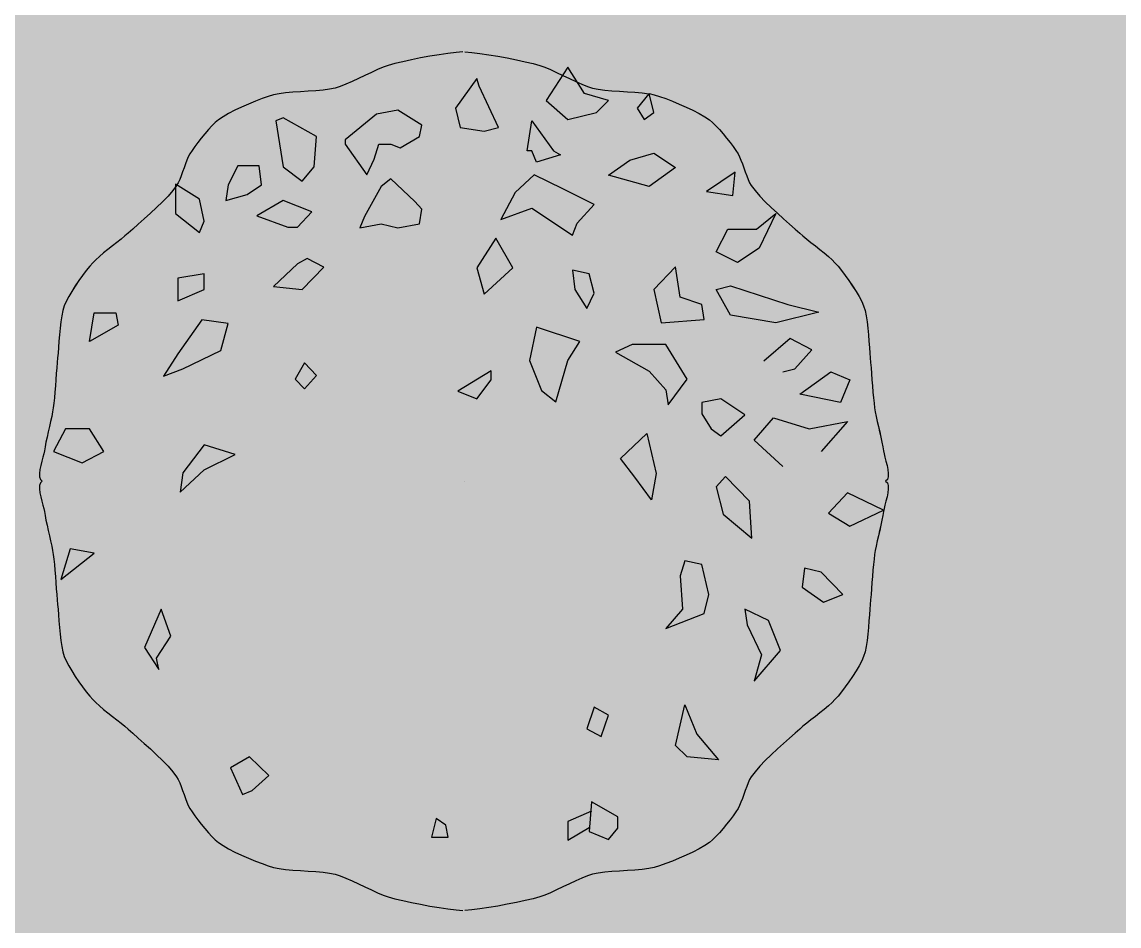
# Model space of a CAD drawing. Header units: metres. Extents: x 394605 to 1395358, y 4171135 to 6406139.
# Drawn here: x 1394273.179 to 1394275.759, y 4172494.191 to 4172496.318 of the extents above; entities that cross this region are included whole.
import ezdxf

# ---------------------------------------------------------------- set-up
doc = ezdxf.new("R2010")
doc.units = ezdxf.units.M
doc.header["$LTSCALE"] = 2
for name, color, linetype in [('Arbres_à_enjeux', 6, 'Continuous'), ('C-Veg', 72, 'Continuous'), ('T-VEGETATION', 108, 'Continuous')]:
    doc.layers.add(name, color=color, linetype=linetype)
doc.layers.add('C-Lot', color=7, linetype='Continuous', true_color=0xeaddbe, transparency=0.5)

# ---------------------------------------------------------------- blocks, each defined once
blk = doc.blocks.new('v025')
blk.add_line((0, 0), (0, 0))
at = {"color": 0, "linetype": 'Continuous'}
blk.add_line((0.6658, -0.3377), (0.6996, -0.408), dxfattribs=at)
at = {"color": 0, "linetype": 'Continuous', "flags": 128}
for points in [[(-0.0024, 1.01), (-0.0188, 1.0085), (-0.0377, 1.0062), (-0.0584, 1.0032), (-0.0802, 0.9997), (-0.1022, 0.9957), (-0.1238, 0.9914), (-0.1442, 0.9869), (-0.1627, 0.9824), (-0.1786, 0.978), (-0.1903, 0.9739), (-0.2036, 0.9683), (-0.2179, 0.9618), (-0.233, 0.9546), (-0.2482, 0.9473), (-0.2633, 0.9402), (-0.2777, 0.9338), (-0.2911, 0.9285), (-0.3029, 0.9247), (-0.316, 0.922), (-0.3314, 0.92), (-0.3484, 0.9186), (-0.3663, 0.9174), (-0.3846, 0.9163), (-0.4026, 0.9151), (-0.4195, 0.9135), (-0.4349, 0.9115), (-0.448, 0.9087), (-0.4605, 0.9049), (-0.4749, 0.9), (-0.4905, 0.8941), (-0.5068, 0.8874), (-0.5231, 0.8802), (-0.539, 0.8727), (-0.5537, 0.865), (-0.5667, 0.8574), (-0.5775, 0.85), (-0.5849, 0.8439), (-0.5929, 0.8362), (-0.6013, 0.8272), (-0.6098, 0.8175), (-0.6181, 0.8074), (-0.626, 0.7972), (-0.6333, 0.7873), (-0.6397, 0.7782), (-0.6449, 0.7701), (-0.6484, 0.7635), (-0.6518, 0.7556), (-0.6551, 0.7468), (-0.6585, 0.7373), (-0.6618, 0.7277), (-0.6652, 0.7184), (-0.6687, 0.7096), (-0.6723, 0.7018), (-0.676, 0.6954), (-0.6848, 0.6837), (-0.696, 0.671), (-0.7089, 0.6576), (-0.723, 0.6439), (-0.7376, 0.6303), (-0.7522, 0.617), (-0.7662, 0.6046), (-0.779, 0.5933), (-0.79, 0.5834), (-0.7975, 0.577), (-0.8064, 0.5697), (-0.8163, 0.5619), (-0.8268, 0.5537), (-0.8374, 0.5453), (-0.8478, 0.537), (-0.8574, 0.5289), (-0.8659, 0.5212), (-0.8728, 0.5141), (-0.8802, 0.5056), (-0.8883, 0.4955), (-0.897, 0.4841), (-0.9058, 0.4719), (-0.9144, 0.4593), (-0.9225, 0.4467), (-0.9298, 0.4345), (-0.9358, 0.4231), (-0.9402, 0.4128), (-0.9435, 0.402), (-0.9462, 0.3892), (-0.9483, 0.375), (-0.9501, 0.3599), (-0.9515, 0.3444), (-0.9527, 0.3292), (-0.9538, 0.3147), (-0.9547, 0.3015), (-0.9558, 0.2902), (-0.9568, 0.2794), (-0.9579, 0.2669), (-0.9589, 0.2532), (-0.96, 0.2388), (-0.9611, 0.2241), (-0.9622, 0.2097), (-0.9634, 0.1961), (-0.9647, 0.1836), (-0.9661, 0.1729), (-0.9677, 0.1635), (-0.9698, 0.1527), (-0.9724, 0.1409), (-0.9751, 0.1285), (-0.978, 0.1159), (-0.9807, 0.1035), (-0.9832, 0.0917), (-0.9853, 0.0809), (-0.9868, 0.0716), (-0.9882, 0.0647), (-0.9903, 0.0563), (-0.9928, 0.0469), (-0.9953, 0.0371), (-0.9973, 0.0274), (-0.9984, 0.0183), (-0.9981, 0.0103), (-0.9962, 0.0042), (-0.992, 0.0002), (-0.9962, -0.0037), (-0.9981, -0.0099), (-0.9984, -0.0178), (-0.9973, -0.0269), (-0.9953, -0.0367), (-0.9928, -0.0465), (-0.9903, -0.0559), (-0.9882, -0.0643), (-0.9868, -0.0711), (-0.9853, -0.0805), (-0.9832, -0.0913), (-0.9807, -0.1031), (-0.978, -0.1155), (-0.9751, -0.1281), (-0.9724, -0.1405), (-0.9698, -0.1523), (-0.9677, -0.1631), (-0.9661, -0.1724), (-0.9647, -0.1832), (-0.9634, -0.1956), (-0.9622, -0.2093), (-0.9611, -0.2237), (-0.96, -0.2384), (-0.9589, -0.2528), (-0.9579, -0.2665), (-0.9568, -0.279), (-0.9558, -0.2897), (-0.9547, -0.3011), (-0.9538, -0.3143), (-0.9527, -0.3287), (-0.9515, -0.344), (-0.9501, -0.3594), (-0.9483, -0.3745), (-0.9462, -0.3887), (-0.9435, -0.4015), (-0.9402, -0.4124), (-0.9358, -0.4226), (-0.9298, -0.434), (-0.9225, -0.4463), (-0.9144, -0.4589), (-0.9058, -0.4715), (-0.897, -0.4837), (-0.8883, -0.495), (-0.8802, -0.5052), (-0.8728, -0.5137), (-0.8659, -0.5208), (-0.8574, -0.5285), (-0.8478, -0.5366), (-0.8374, -0.5449), (-0.8268, -0.5532), (-0.8163, -0.5614), (-0.8064, -0.5692), (-0.7975, -0.5765), (-0.79, -0.583), (-0.779, -0.5928), (-0.7662, -0.6041), (-0.7522, -0.6166), (-0.7376, -0.6298), (-0.723, -0.6435), (-0.7089, -0.6572), (-0.696, -0.6706), (-0.6848, -0.6833), (-0.676, -0.695), (-0.6723, -0.7014), (-0.6687, -0.7091), (-0.6652, -0.7179), (-0.6618, -0.7273), (-0.6585, -0.7369), (-0.6551, -0.7463), (-0.6518, -0.7551), (-0.6484, -0.763), (-0.6449, -0.7696), (-0.6397, -0.7777), (-0.6333, -0.7869), (-0.626, -0.7968), (-0.6181, -0.8069), (-0.6098, -0.8171), (-0.6013, -0.8268), (-0.5929, -0.8357), (-0.5849, -0.8434), (-0.5775, -0.8496), (-0.5667, -0.8569), (-0.5537, -0.8646), (-0.539, -0.8722), (-0.5231, -0.8798), (-0.5068, -0.887), (-0.4905, -0.8936), (-0.4749, -0.8995), (-0.4605, -0.9045), (-0.448, -0.9082), (-0.4349, -0.911), (-0.4195, -0.9131), (-0.4026, -0.9146), (-0.3846, -0.9158), (-0.3663, -0.9169), (-0.3484, -0.9181), (-0.3314, -0.9196), (-0.316, -0.9216), (-0.3029, -0.9242), (-0.2911, -0.928), (-0.2777, -0.9333), (-0.2633, -0.9397), (-0.2482, -0.9468), (-0.233, -0.9541), (-0.2179, -0.9613), (-0.2036, -0.9679), (-0.1903, -0.9734), (-0.1786, -0.9776), (-0.1627, -0.982), (-0.1442, -0.9865), (-0.1238, -0.9909), (-0.1022, -0.9952), (-0.0802, -0.9992), (-0.0584, -1.0028), (-0.0377, -1.0058), (-0.0188, -1.0081), (-0.0024, -1.0096)], [(0.002, 1.01), (0.0184, 1.0085), (0.0373, 1.0062), (0.058, 1.0032), (0.0797, 0.9997), (0.1018, 0.9957), (0.1234, 0.9914), (0.1438, 0.9869), (0.1623, 0.9824), (0.1782, 0.978), (0.1899, 0.9739), (0.2031, 0.9683), (0.2175, 0.9618), (0.2325, 0.9546), (0.2478, 0.9473), (0.2629, 0.9402), (0.2773, 0.9338), (0.2906, 0.9285), (0.3025, 0.9247), (0.3156, 0.922), (0.331, 0.92), (0.348, 0.9186), (0.3659, 0.9174), (0.3842, 0.9163), (0.4021, 0.9151), (0.4191, 0.9135), (0.4345, 0.9115), (0.4071, 0.8773), (0.424, 0.8506), (0.4465, 0.8675), (0.4352, 0.9125), (0.4475, 0.9087), (0.4601, 0.9049), (0.4745, 0.9), (0.4901, 0.8941), (0.5063, 0.8874), (0.5227, 0.8802), (0.5385, 0.8727), (0.5533, 0.865), (0.5663, 0.8574), (0.5771, 0.85), (0.5845, 0.8439), (0.5925, 0.8362), (0.6008, 0.8272), (0.6093, 0.8175), (0.6177, 0.8074), (0.6256, 0.7972), (0.6329, 0.7873), (0.6393, 0.7782), (0.6445, 0.7701), (0.6479, 0.7635), (0.6513, 0.7556), (0.6547, 0.7468), (0.658, 0.7373), (0.6614, 0.7277), (0.6648, 0.7184), (0.6683, 0.7096), (0.6718, 0.7018), (0.6755, 0.6954), (0.6844, 0.6837), (0.6955, 0.671), (0.7085, 0.6576), (0.7225, 0.6439), (0.7372, 0.6303), (0.7518, 0.617), (0.7658, 0.6046), (0.7786, 0.5933), (0.7895, 0.5834), (0.797, 0.577), (0.806, 0.5697), (0.8159, 0.5619), (0.8264, 0.5537), (0.837, 0.5453), (0.8473, 0.537), (0.857, 0.5289), (0.8655, 0.5212), (0.8724, 0.5141), (0.8797, 0.5056), (0.8879, 0.4955), (0.8965, 0.4841), (0.9054, 0.4719), (0.914, 0.4593), (0.9221, 0.4467), (0.9293, 0.4345), (0.9353, 0.4231), (0.9398, 0.4128), (0.9431, 0.402), (0.9457, 0.3892), (0.9479, 0.375), (0.9497, 0.3599), (0.9511, 0.3444), (0.9523, 0.3292), (0.9533, 0.3147), (0.9543, 0.3015), (0.9553, 0.2902), (0.9564, 0.2794), (0.9574, 0.2669), (0.9585, 0.2532), (0.9595, 0.2388), (0.9606, 0.2241), (0.9618, 0.2097), (0.963, 0.1961), (0.9643, 0.1836), (0.9657, 0.1729), (0.9672, 0.1635), (0.9694, 0.1527), (0.9719, 0.1409), (0.9747, 0.1285), (0.9775, 0.1159), (0.9803, 0.1035), (0.9828, 0.0917), (0.9849, 0.0809), (0.9864, 0.0716), (0.9878, 0.0647), (0.9899, 0.0563), (0.9924, 0.0469), (0.9949, 0.0371), (0.9968, 0.0274), (0.9979, 0.0183), (0.9977, 0.0103), (0.9957, 0.0042), (0.9916, 0.0002), (0.9957, -0.0037), (0.9977, -0.0099), (0.9979, -0.0178), (0.9968, -0.0269), (0.9949, -0.0367), (0.9924, -0.0465), (0.9899, -0.0559), (0.9878, -0.0643), (0.9864, -0.0711), (0.9849, -0.0805), (0.9828, -0.0913), (0.9803, -0.1031), (0.9775, -0.1155), (0.9747, -0.1281), (0.9719, -0.1405), (0.9694, -0.1523), (0.9672, -0.1631), (0.9657, -0.1724), (0.9643, -0.1832), (0.963, -0.1956), (0.9618, -0.2093), (0.9606, -0.2237), (0.9595, -0.2384), (0.9585, -0.2528), (0.9574, -0.2665), (0.9564, -0.279), (0.9553, -0.2897), (0.9543, -0.3011), (0.9533, -0.3143), (0.9523, -0.3287), (0.9511, -0.344), (0.9497, -0.3594), (0.9479, -0.3745), (0.9457, -0.3887), (0.9431, -0.4015), (0.9398, -0.4124), (0.9353, -0.4226), (0.9293, -0.434), (0.9221, -0.4463), (0.914, -0.4589), (0.9054, -0.4715), (0.8965, -0.4837), (0.8879, -0.495), (0.8797, -0.5052), (0.8724, -0.5137), (0.8655, -0.5208), (0.857, -0.5285), (0.8473, -0.5366), (0.837, -0.5449), (0.8264, -0.5532), (0.8159, -0.5614), (0.806, -0.5692), (0.797, -0.5765), (0.7895, -0.583), (0.7786, -0.5928), (0.7658, -0.6041), (0.7518, -0.6166), (0.7372, -0.6298), (0.7225, -0.6435), (0.7085, -0.6572), (0.6955, -0.6706), (0.6844, -0.6833), (0.6755, -0.695), (0.6718, -0.7014), (0.6683, -0.7091), (0.6648, -0.7179), (0.6614, -0.7273), (0.658, -0.7369), (0.6547, -0.7463), (0.6513, -0.7551), (0.6479, -0.763), (0.6445, -0.7696), (0.6393, -0.7777), (0.6329, -0.7869), (0.6256, -0.7968), (0.6177, -0.8069), (0.6093, -0.8171), (0.6008, -0.8268), (0.5925, -0.8357), (0.5845, -0.8434), (0.5771, -0.8496), (0.5663, -0.8569), (0.5533, -0.8646), (0.5385, -0.8722), (0.5227, -0.8798), (0.5063, -0.887), (0.4901, -0.8936), (0.4745, -0.8995), (0.4601, -0.9045), (0.4475, -0.9082), (0.4345, -0.911), (0.4191, -0.9131), (0.4021, -0.9146), (0.3842, -0.9158), (0.3659, -0.9169), (0.348, -0.9181), (0.331, -0.9196), (0.3156, -0.9216), (0.3025, -0.9242), (0.2906, -0.928), (0.2773, -0.9333), (0.2629, -0.9397), (0.2478, -0.9468), (0.2325, -0.9541), (0.2175, -0.9613), (0.2031, -0.9679), (0.1899, -0.9734), (0.1782, -0.9776), (0.1623, -0.982), (0.1438, -0.9865), (0.1234, -0.9909), (0.1018, -0.9952), (0.0797, -0.9992), (0.058, -1.0028), (0.0373, -1.0058), (0.0184, -1.0081), (0.002, -1.0096)], [(0.7502, 0.2572), (0.7783, 0.2642), (0.8177, 0.3092), (0.7671, 0.3359), (0.7052, 0.2825)], [(0.7502, 0.035), (0.6827, 0.0969), (0.7277, 0.1489), (0.8121, 0.1236), (0.9021, 0.1404), (0.8402, 0.0701)], [(0.3002, -0.7764), (0.244, -0.8003), (0.244, -0.8439), (0.2946, -0.8144)]]:
    blk.add_lwpolyline(points, dxfattribs=at)
for points in [[(0.3115, 0.8675), (0.3396, 0.8956), (0.2833, 0.9125), (0.244, 0.9744), (0.1933, 0.8956), (0.244, 0.8506)], [(0.0471, 0.8239), (0.0808, 0.8323), (0.0358, 0.9294), (0.0302, 0.9476), (-0.0204, 0.8773), (-0.0092, 0.8323)], [(-0.4423, 0.8478), (-0.4254, 0.7395), (-0.3804, 0.7058), (-0.3523, 0.7395), (-0.3467, 0.8112), (-0.4254, 0.8548)], [(-0.1554, 0.8731), (-0.206, 0.8633), (-0.2792, 0.8028), (-0.2792, 0.7929), (-0.2285, 0.7212), (-0.2117, 0.7578), (-0.2004, 0.7929), (-0.1723, 0.7929), (-0.1498, 0.7845), (-0.1048, 0.8112), (-0.0992, 0.8379)], [(0.1708, 0.7508), (0.1596, 0.7775), (0.1483, 0.7775), (0.1596, 0.8478), (0.2102, 0.7775), (0.2271, 0.7676)], [(0.3902, 0.755), (0.4465, 0.7719), (0.4971, 0.7381), (0.4352, 0.6931), (0.3396, 0.7198)], [(-0.5098, 0.6748), (-0.476, 0.6973), (-0.4817, 0.7423), (-0.5323, 0.7423), (-0.5548, 0.6973), (-0.5604, 0.6608)], [(0.5702, 0.6819), (0.6321, 0.672), (0.6377, 0.7269)], [(-0.6223, 0.6636), (-0.6785, 0.6987), (-0.6785, 0.6298), (-0.6223, 0.5848), (-0.611, 0.6115)], [(-0.1948, 0.6059), (-0.1554, 0.5961), (-0.1048, 0.6059), (-0.0992, 0.6397), (-0.116, 0.6579), (-0.1723, 0.7114), (-0.1948, 0.6931), (-0.2342, 0.6228), (-0.2454, 0.5961)], [(0.3058, 0.6509), (0.2327, 0.6875), (0.1652, 0.7212), (0.1202, 0.679), (0.0865, 0.6158), (0.1596, 0.6425), (0.2552, 0.5792), (0.2665, 0.6073)], [(-0.4142, 0.5975), (-0.3917, 0.5975), (-0.3579, 0.634), (-0.4254, 0.6608), (-0.4873, 0.6242)], [(0.6883, 0.5933), (0.7333, 0.6298), (0.694, 0.5483), (0.6433, 0.5145), (0.5927, 0.5398), (0.6208, 0.5933)], [(0.1146, 0.5019), (0.0752, 0.5722), (0.0302, 0.5019), (0.0471, 0.44)], [(-0.3692, 0.5244), (-0.3917, 0.5117), (-0.4479, 0.4583), (-0.3804, 0.4512), (-0.3298, 0.5033)], [(0.2946, 0.4878), (0.2552, 0.4962), (0.2608, 0.4512), (0.289, 0.4062), (0.3058, 0.4428)], [(0.5646, 0.3809), (0.559, 0.4161), (0.5083, 0.4329), (0.4971, 0.5047), (0.4465, 0.4512), (0.4633, 0.3725)], [(-0.6729, 0.4779), (-0.6729, 0.4245), (-0.611, 0.4512), (-0.611, 0.4878)], [(0.5927, 0.4512), (0.6265, 0.4597), (0.7615, 0.4161), (0.8346, 0.3978), (0.7333, 0.3725), (0.6265, 0.3908)], [(-0.8192, 0.3964), (-0.8135, 0.3669), (-0.881, 0.3289), (-0.8698, 0.3964)], [(-0.5717, 0.3078), (-0.5548, 0.3711), (-0.6167, 0.3795), (-0.6729, 0.2994), (-0.7067, 0.2473), (-0.6617, 0.2642)], [(0.2158, 0.1869), (0.244, 0.2839), (0.2721, 0.3289), (0.1708, 0.3626), (0.154, 0.2839), (0.1821, 0.2136)], [(0.4746, 0.215), (0.4802, 0.1798), (0.5252, 0.2403), (0.4746, 0.3219), (0.3958, 0.3219), (0.3565, 0.3036), (0.4352, 0.2586)], [(-0.3467, 0.2487), (-0.3748, 0.2783), (-0.3973, 0.2403), (-0.3748, 0.2178)], [(0.0302, 0.1939), (0.064, 0.2389), (0.064, 0.26), (-0.0148, 0.2122)], [(0.9077, 0.2389), (0.8852, 0.1854), (0.7896, 0.2051), (0.8627, 0.2572)], [(0.5815, 0.1236), (0.604, 0.1067), (0.6602, 0.1559), (0.604, 0.1939), (0.559, 0.1854), (0.559, 0.1587)], [(-0.8979, 0.0434), (-0.8473, 0.0701), (-0.881, 0.1236), (-0.9373, 0.1236), (-0.9654, 0.0701)], [(0.4408, -0.0438), (0.4015, 0.0097), (0.3677, 0.0533), (0.4296, 0.1123), (0.4521, 0.0181)], [(-0.6617, 0.0195), (-0.6673, -0.0255), (-0.611, 0.0265), (-0.5379, 0.0631), (-0.611, 0.0856)], [(0.6152, 0.0111), (0.5927, -0.0128), (0.6096, -0.0775), (0.6771, -0.1338), (0.6715, -0.0466)], [(0.9021, -0.0269), (0.8571, -0.0747), (0.9077, -0.1056), (0.9865, -0.0677)], [(-0.9485, -0.2308), (-0.8698, -0.1689), (-0.926, -0.1591)], [(0.5758, -0.266), (0.559, -0.1956), (0.5196, -0.1872), (0.5083, -0.2224), (0.514, -0.3011), (0.4746, -0.3461), (0.5646, -0.311)], [(0.8402, -0.2139), (0.8008, -0.2041), (0.7952, -0.2491), (0.8458, -0.2842), (0.8908, -0.266)], [(-0.6898, -0.3644), (-0.7123, -0.3011), (-0.7517, -0.3911), (-0.7179, -0.4431), (-0.7235, -0.4164)], [(0.6602, -0.3011), (0.6658, -0.3377), (0.6996, -0.408), (0.6827, -0.4699), (0.7446, -0.3981), (0.7165, -0.3278)], [(0.3227, -0.6006), (0.3396, -0.55), (0.3058, -0.5317), (0.289, -0.5824)], [(0.5477, -0.595), (0.5983, -0.6555), (0.5252, -0.6485), (0.4971, -0.6217), (0.5196, -0.5261)], [(-0.4592, -0.6921), (-0.5042, -0.6485), (-0.5492, -0.6738), (-0.521, -0.7371), (-0.4985, -0.7272)], [(0.3621, -0.7891), (0.3002, -0.7539), (0.2946, -0.8242), (0.3396, -0.8425), (0.3621, -0.8158)], [(-0.0429, -0.8088), (-0.0654, -0.7933), (-0.0767, -0.8369), (-0.0373, -0.8369)]]:
    blk.add_lwpolyline(points, close=True, dxfattribs=at)

msp = doc.modelspace()

# ---------------------------------------------------------------- hatches: boundary and pattern name
at = {"layer": 'C-Lot', "transparency": 33554585}
h = msp.add_hatch(color=256, dxfattribs=at)
h.dxf.hatch_style = 1
h.paths.add_polyline_path([(1394255.0443, 4172384.856), (1394269.5402, 4172387.5296), (1394274.7043, 4172388.5253), (1394279.7416, 4172361.6947), (1394260.0732, 4172358.067)])
h.paths.add_polyline_path([(1394274.7048, 4172388.5254), (1394294.3661, 4172392.1903), (1394299.4097, 4172365.3245), (1394279.7416, 4172361.6947)])
edge = h.paths.add_edge_path()
edge.add_line((1394156.544, 4172405.093), (1394176.3385, 4172408.7406))
edge.add_line((1394176.3385, 4172408.7406), (1394181.3918, 4172381.3039))
edge.add_line((1394181.3918, 4172381.3039), (1394167.2169, 4172378.6617))
edge.add_arc((1394165.1668, 4172387.9931), 9.554, 246.07649, 282.39082, ccw=False)
edge.add_line((1394161.2925, 4172379.26), (1394156.544, 4172405.093))
h.paths.add_polyline_path([(1394176.3385, 4172408.7406), (1394196.0614, 4172412.3749), (1394201.1072, 4172384.9789), (1394181.3918, 4172381.3039)])
h.paths.add_polyline_path([(1394196.0614, 4172412.3749), (1394215.8188, 4172416.0156), (1394220.8571, 4172388.6603), (1394201.1072, 4172384.9789)])
h.paths.add_polyline_path([(1394176.3555, 4172370.1927), (1394196.0169, 4172373.8578), (1394201.0648, 4172347.2025), (1394181.4, 4172343.5564)])
h.paths.add_polyline_path([(1394176.4322, 4172370.2072), (1394181.3998, 4172343.5564), (1394161.7266, 4172339.9537), (1394156.694, 4172366.528)])
h.paths.add_polyline_path([(1394156.694, 4172366.528), (1394161.7267, 4172339.9532), (1394128.3795, 4172333.7773), (1394138.9432, 4172363.2192)])
h.paths.add_polyline_path([(1394146.1491, 4172383.4148), (1394148.6089, 4172370.107), (1394134.2044, 4172367.4238), (1394135.121, 4172362.5065), (1394109.9874, 4172357.8218), (1394114.3543, 4172377.436)])
h.paths.add_polyline_path([(1394138.9432, 4172363.2192), (1394128.3795, 4172333.7773), (1394105.4021, 4172337.2659), (1394109.9874, 4172357.8218)])
edge = h.paths.add_edge_path()
edge.add_arc((1394136.3111, 4172392.7114), 8, 10.43584, 72.39288, ccw=False)
edge.add_line((1394144.1787, 4172394.1604), (1394146.1491, 4172383.4148))
edge.add_line((1394146.1491, 4172383.4148), (1394114.3543, 4172377.436))
edge.add_line((1394114.3543, 4172377.436), (1394119.7733, 4172401.7756))
edge.add_arc((1394123.6777, 4172400.9063), 4, 72.135, 167.4483, ccw=False)
edge.add_line((1394124.9048, 4172404.7134), (1394138.731, 4172400.3366))
h.paths.add_polyline_path([(1394298.4007, 4172508.4348), (1394272.9439, 4172492.7718), (1394267.5755, 4172519.9599), (1394271.5562, 4172521.2749), (1394274.662, 4172522.8898), (1394285.4303, 4172529.5153)])
edge = h.paths.add_edge_path()
edge.add_line((1394464.9552, 4172580.3052), (1394476.3372, 4172562.6306))
edge.add_line((1394476.3372, 4172562.6306), (1394455.541, 4172548.8708))
edge.add_line((1394455.541, 4172548.8708), (1394437.652, 4172576.759))
edge.add_line((1394437.652, 4172576.759), (1394444.3014, 4172574.8361))
edge.add_arc((1394449.3117, 4172595.2945), 21.063, 256.2391, 301.83065)
edge.add_line((1394460.4205, 4172577.3992), (1394464.9552, 4172580.3052))
edge = h.paths.add_edge_path()
edge.add_line((1394429.4074, 4172579.1432), (1394437.6459, 4172576.7607))
edge.add_line((1394437.6459, 4172576.7607), (1394455.5671, 4172548.8301))
edge.add_line((1394455.5671, 4172548.8301), (1394447.5382, 4172543.4955))
edge.add_line((1394447.5382, 4172543.4955), (1394420.3371, 4172552.7328))
edge.add_line((1394420.3371, 4172552.7328), (1394426.9738, 4172575.683))
edge.add_arc((1394433.218, 4172573.8773), 6.5, 125.89128, 163.87115, ccw=False)
edge = h.paths.add_edge_path()
edge.add_line((1394420.3371, 4172552.7328), (1394447.5382, 4172543.4955))
edge.add_line((1394447.5382, 4172543.4955), (1394450.6429, 4172538.8228))
edge.add_line((1394450.6429, 4172538.8228), (1394426.8303, 4172523.0011))
edge.add_line((1394426.8303, 4172523.0011), (1394418.7543, 4172534.4341))
edge.add_arc((1394426.518, 4172539.9091), 9.5, 163.87115, 215.19209, ccw=False)
edge.add_line((1394417.3919, 4172542.5482), (1394420.3371, 4172552.7328))
h.paths.add_polyline_path([(1394426.8303, 4172523.0011), (1394450.6429, 4172538.8228), (1394459.6412, 4172525.2798), (1394440.3588, 4172503.7988)])
h.paths.add_polyline_path([(1394215.8188, 4172416.0156), (1394235.5904, 4172419.662), (1394240.6214, 4172392.3462), (1394220.8571, 4172388.6603)])
h.paths.add_polyline_path([(1394235.5904, 4172419.662), (1394255.3954, 4172423.32), (1394260.4204, 4172396.0368), (1394240.6214, 4172392.3462)])
edge = h.paths.add_edge_path()
edge.add_line((1394271.6515, 4172398.1285), (1394260.4204, 4172396.0368))
edge.add_line((1394260.4204, 4172396.0368), (1394255.3954, 4172423.32))
edge.add_line((1394255.3954, 4172423.32), (1394266.5677, 4172425.3835))
edge.add_line((1394266.5677, 4172425.3835), (1394275.702, 4172427.1809))
edge.add_line((1394275.702, 4172427.1809), (1394279.142, 4172409.7592))
edge.add_arc((1394269.9007, 4172407.4834), 9.5173, -79.40004, 13.83454, ccw=False)
h.paths.add_polyline_path([(1394482.557, 4172501.2623), (1394474.8042, 4172512.2314), (1394495.3498, 4172535.1197), (1394506.9988, 4172518.5951)])
h.paths.add_polyline_path([(1394492.2828, 4172487.5319), (1394482.557, 4172501.2623), (1394506.9988, 4172518.5951), (1394516.7319, 4172504.8699)])
h.paths.add_polyline_path([(1394526.4581, 4172491.1546), (1394502.0031, 4172473.8124), (1394492.2828, 4172487.5319), (1394516.7319, 4172504.8699)])
h.paths.add_polyline_path([(1394521.1104, 4172459.736), (1394507.9958, 4172465.3272), (1394501.9953, 4172473.8068), (1394526.4581, 4172491.1546), (1394532.9989, 4172481.9311)])
h.paths.add_polyline_path([(1394489.1612, 4172459.4922), (1394499.0882, 4172477.9148), (1394507.9958, 4172465.3272), (1394521.1104, 4172459.736), (1394513.8583, 4172446.2695)])
h.paths.add_polyline_path([(1394489.1612, 4172459.4922), (1394513.8583, 4172446.2695), (1394506.2151, 4172432.1334), (1394481.5381, 4172445.3452)])
h.paths.add_polyline_path([(1394476.2758, 4172435.5795), (1394481.5381, 4172445.3452), (1394506.2151, 4172432.1334), (1394502.24, 4172424.82), (1394496.3096, 4172413.4864)])
h.paths.add_polyline_path([(1394457.9496, 4172455.7654), (1394460.846, 4172458.404), (1394470.1617, 4172468.4974), (1394486.092, 4172453.7963), (1394476.2758, 4172435.5795)])
h.paths.add_polyline_path([(1394470.1617, 4172468.4974), (1394482.6166, 4172481.9908), (1394489.3809, 4172482.9768), (1394491.0924, 4172480.5581), (1394495.171, 4172483.4504), (1394499.0882, 4172477.9148), (1394486.092, 4172453.7963)])
h.paths.add_polyline_path([(1394469.0084, 4172479.7796), (1394456.247, 4172491.5584), (1394474.8042, 4172512.2314), (1394479.6556, 4172505.3343), (1394475.5966, 4172502.4559), (1394480.8084, 4172495.0908), (1394479.76, 4172491.4281)])
edge = h.paths.add_edge_path()
edge.add_line((1394445.5871, 4172485.0941), (1394452.9056, 4172487.8359))
edge.add_line((1394452.9056, 4172487.8359), (1394456.247, 4172491.5584))
edge.add_line((1394456.247, 4172491.5584), (1394469.0084, 4172479.7796))
edge.add_line((1394469.0084, 4172479.7796), (1394454.8496, 4172464.4396))
edge.add_line((1394454.8496, 4172464.4396), (1394452.2253, 4172462.0489))
edge.add_line((1394452.2253, 4172462.0489), (1394448.1325, 4172466.5415))
edge.add_arc((1394455.1553, 4172472.9393), 9.5, 180.3209, 222.33352, ccw=False)
edge.add_line((1394445.6554, 4172472.8861), (1394445.5871, 4172485.0941))
h.paths.add_polyline_path([(1394420.1505, 4172437.708), (1394446.3298, 4172453.6708), (1394453.3428, 4172446.1061), (1394437.6618, 4172428.1975), (1394427.9768, 4172424.8726)])
h.paths.add_polyline_path([(1394435.4344, 4172465.6313), (1394446.3588, 4172453.6395), (1394420.1722, 4172437.6723), (1394411.8812, 4172451.2697)])
h.paths.add_polyline_path([(1394424.7973, 4172477.3052), (1394435.4344, 4172465.6313), (1394411.8812, 4172451.2697), (1394401.3601, 4172468.5244)])
edge = h.paths.add_edge_path()
edge.add_arc((1394362.2771, 4172591.7207), 32.8123, 295.64012, 305.3504)
edge.add_line((1394381.2615, 4172564.958), (1394398.4975, 4172576.5045))
edge.add_line((1394398.4975, 4172576.5045), (1394396.9492, 4172544.4564))
edge.add_line((1394396.9492, 4172544.4564), (1394376.941, 4172545.4231))
edge.add_line((1394376.941, 4172545.4231), (1394379.886, 4172551.9868))
edge.add_line((1394379.886, 4172551.9868), (1394376.4756, 4172562.1394))
h.paths.add_polyline_path([(1394398.4975, 4172576.5045), (1394401.4053, 4172578.4525), (1394416.848, 4172576.6649), (1394407.3881, 4172543.9521), (1394396.9492, 4172544.4568)])
h.paths.add_polyline_path([(1394405.183, 4172536.3268), (1394377.5284, 4172523.4055), (1394372.3808, 4172535.2594), (1394376.9376, 4172545.4155), (1394407.3905, 4172543.9527)])
h.paths.add_polyline_path([(1394405.183, 4172536.3268), (1394412.8559, 4172525.4465), (1394384.2319, 4172507.9683), (1394377.5284, 4172523.4055)])
h.paths.add_polyline_path([(1394420.7934, 4172514.1912), (1394389.7684, 4172495.2184), (1394384.2319, 4172507.9683), (1394412.8559, 4172525.4465)])
h.paths.add_polyline_path([(1394420.7934, 4172514.1912), (1394430.2924, 4172500.7215), (1394393.3835, 4172486.8935), (1394389.7601, 4172495.2376)])
at = {"layer": 'C-Lot'}
h = msp.add_hatch(color=2, dxfattribs=at)
h.dxf.hatch_style = 1
edge = h.paths.add_edge_path()
edge.add_line((1394299.4101, 4172365.3223), (1394294.366, 4172392.1903))
edge.add_line((1394294.366, 4172392.1903), (1394281.5482, 4172407.8978))
edge.add_line((1394281.5482, 4172407.8978), (1394279.142, 4172409.7592))
edge.add_line((1394279.142, 4172409.7592), (1394263.8346, 4172487.283))
edge.add_line((1394263.8346, 4172487.283), (1394270.2172, 4172491.0942))
edge.add_line((1394270.2172, 4172491.0942), (1394341.5171, 4172534.7983))
edge.add_line((1394341.5171, 4172534.7983), (1394372.3808, 4172535.2594))
edge.add_line((1394372.3808, 4172535.2594), (1394401.3601, 4172468.5244))
edge.add_line((1394401.3601, 4172468.5244), (1394427.9768, 4172424.8726))
edge.add_line((1394427.9768, 4172424.8726), (1394442.2934, 4172391.2331))
edge.add_line((1394442.2934, 4172391.2331), (1394436.3806, 4172390.1633))
edge.add_line((1394436.3806, 4172390.1633), (1394422.854, 4172421.749))
edge.add_line((1394422.854, 4172421.749), (1394396.0217, 4172465.7545))
edge.add_line((1394396.0217, 4172465.7545), (1394368.4707, 4172529.2004))
edge.add_line((1394368.4707, 4172529.2004), (1394342.9813, 4172528.8195))
edge.add_line((1394342.9813, 4172528.8195), (1394271.4576, 4172484.8126))
edge.add_line((1394271.4576, 4172484.8126), (1394286.2056, 4172410.1217))
edge.add_line((1394286.2056, 4172410.1217), (1394300.263, 4172393.2973))
edge.add_line((1394300.263, 4172393.2973), (1394306.7601, 4172358.5442))
edge.add_line((1394306.7601, 4172358.5442), (1394140.1325, 4172327.8398))
edge.add_arc((1394137.2263, 4172343.5737), 16.0001, 261.44362, 280.46512, ccw=False)
edge.add_line((1394134.8458, 4172327.7518), (1394104.3238, 4172332.3836))
edge.add_line((1394104.3238, 4172332.3836), (1394104.6148, 4172337.4729))
edge.add_line((1394104.6148, 4172337.4729), (1394130.3444, 4172333.4853))
edge.add_line((1394130.3444, 4172333.4853), (1394299.4101, 4172365.3223))
at = {"layer": 'C-Veg', "true_color": 0x76a14f}
h = msp.add_hatch(color=75, dxfattribs=at)
h.dxf.hatch_style = 1
edge = h.paths.add_edge_path()
edge.add_arc((1394278.969, 4172457.4582), 63.5515, 100.306214, 102.235871, ccw=False)
edge.add_line((1394267.5991, 4172519.9843), (1394272.9396, 4172492.7936))
edge.add_line((1394272.9396, 4172492.7936), (1394298.4325, 4172508.4544))
edge.add_line((1394298.4325, 4172508.4544), (1394285.4243, 4172529.525))
edge.add_line((1394285.4243, 4172529.525), (1394285.4243, 4172529.5251))
edge.add_line((1394285.4243, 4172529.5251), (1394327.4402, 4172555.429))
edge.add_arc((1394338.9859, 4172536.702), 22, 91.22564, 121.65494, ccw=False)
edge.add_line((1394338.5153, 4172558.697), (1394364.2357, 4172559.2424))
edge.add_arc((1394363.4105, 4172591.773), 32.541, 271.45298, 277.07171)
edge.add_arc((1394363.5996, 4172589.2357), 30, 277.30988, 283.81361)
edge.add_arc((1394366.0919, 4172558.3723), 4.9811, 20.3358, 90.242)
edge.add_arc((1394363.5996, 4172589.2357), 26, 271.21481, 275.45403, ccw=False)
edge.add_line((1394364.1509, 4172563.2415), (1394338.4346, 4172562.6962))
edge.add_arc((1394338.9859, 4172536.702), 26, 91.21481, 121.65495)
edge.add_line((1394325.341, 4172558.8339), (1394272.5627, 4172526.2947))
edge.add_line((1394272.5627, 4172526.2947), (1394269.0443, 4172524.2052))
edge.add_arc((1394274.7352, 4172516.1841), 9.8348, 125.35513, 159.8874)
edge = h.paths.add_edge_path()
edge.add_arc((1394251.5803, 4172515.6809), 8.0402, 28.05421, 85.87609, ccw=False)
edge.add_line((1394258.6758, 4172519.4623), (1394247.4958, 4172519.9128))
edge.add_arc((1394251.9459, 4172520.265), 4.4641, 126.6465, 184.5253, ccw=False)
edge.add_line((1394249.2814, 4172523.8467), (1394252.1585, 4172523.7003))
at = {"layer": 'T-VEGETATION'}
h = msp.add_hatch(dxfattribs=at)
h.set_pattern_fill('AR-CONC', color=84, scale=0.025)
h.set_pattern_definition([(50, (0, 0), (4.554616725, -0.3984771385), [0.47625, -5.23875]), (355, (0, 0), (-0.8810706494, 4.776416072), [0.381, -4.191]), (100.451, (0.3796, -0.033), (3.6735625416, 4.3779171955), [0.40475, -4.45225]), (46.1842, (0, 1.27), (6.776976022, -1.051058198), [0.714375, -7.858125]), (96.6356, (0.565, 1.1824), (5.935105862, 6.185638897), [0.607125, -6.678375]), (351.184, (0, 1.27), (5.935115145, 6.185627947), [0.5715, -6.2865]), (21, (0.635, 0.9525), (3.790371996, -2.556637963), [0.47625, -5.23875]), (326, (0.635, 0.9525), (1.5450507087, 4.604699153), [0.381, -4.191]), (71.4514, (0.951, 0.7394), (5.3354122693, 2.048071443), [0.40475, -4.45225]), (37.5, (0, 0), (0.07721508126, 2.1138759718), [0, -4.1402, 0, -4.2545, 0, -4.206875]), (7.5, (0, 0), (1.6704915628, 2.5045143705), [0, -2.4257, 0, -4.04495, 0, -1.603375]), (327.5, (-1.416, 0), (3.3897648792, -0.1432185998), [0, -1.5875, 0, -4.953, 0, -6.57225]), (317.5, (-2.051, 0), (3.7032295347, 0.6356622758), [0, -2.06375, 0, -3.2893, 0, -4.66725])])
h.paths.add_polyline_path([(1393927.8402, 4172307.9177), (1393958.5274, 4172323.6271), (1394358.1956, 4172583.1262), (1394368.7387, 4172566.9202), (1394404.2394, 4172594.1057), (1394421.2171, 4172593.5535), (1394446.9378, 4172609.0274), (1394462.1547, 4172571.8901), (1394427.7564, 4172533.3095), (1394398.1603, 4172507.8981), (1394347.5883, 4172478.8221), (1394332.7844, 4172523.5949), (1394296.4794, 4172507.0812), (1394285.9578, 4172483.9288), (1394295.0238, 4172433.3228), (1394419.6335, 4172480.6691), (1394450.5787, 4172447.3003), (1394434.6394, 4172428.6812), (1394439.1259, 4172400.637), (1394299.8361, 4172369.0977), (1393930.7188, 4172300.0343)])

# ---------------------------------------------------------------- linework, layer by layer
at = {"layer": 'Arbres_à_enjeux', "color": 96}
for p, q in [((1394274.2188, 4172495.2378), (1394274.2188, 4172495.2378)), ((1394274.8846, 4172494.9001), (1394274.9184, 4172494.8298))]:
    msp.add_line(p, q, dxfattribs=at)
for points in [[(1394274.2164, 4172496.2478), (1394274.2, 4172496.2464), (1394274.1811, 4172496.2441), (1394274.1604, 4172496.2411), (1394274.1387, 4172496.2375), (1394274.1166, 4172496.2335), (1394274.095, 4172496.2292), (1394274.0746, 4172496.2247), (1394274.0561, 4172496.2202), (1394274.0402, 4172496.2158), (1394274.0285, 4172496.2117), (1394274.0152, 4172496.2061), (1394274.0009, 4172496.1996), (1394273.9858, 4172496.1924), (1394273.9706, 4172496.1851), (1394273.9555, 4172496.178), (1394273.9411, 4172496.1716), (1394273.9277, 4172496.1663), (1394273.9159, 4172496.1625), (1394273.9028, 4172496.1598), (1394273.8874, 4172496.1578), (1394273.8704, 4172496.1564), (1394273.8525, 4172496.1552), (1394273.8342, 4172496.1541), (1394273.8162, 4172496.1529), (1394273.7993, 4172496.1513), (1394273.7839, 4172496.1493), (1394273.7708, 4172496.1465), (1394273.7583, 4172496.1427), (1394273.7439, 4172496.1378), (1394273.7283, 4172496.1319), (1394273.712, 4172496.1252), (1394273.6957, 4172496.1181), (1394273.6798, 4172496.1105), (1394273.6651, 4172496.1028), (1394273.6521, 4172496.0952), (1394273.6413, 4172496.0878), (1394273.6339, 4172496.0817), (1394273.6259, 4172496.074), (1394273.6175, 4172496.0651), (1394273.6091, 4172496.0554), (1394273.6007, 4172496.0452), (1394273.5928, 4172496.035), (1394273.5855, 4172496.0251), (1394273.5791, 4172496.016), (1394273.5739, 4172496.0079), (1394273.5704, 4172496.0013), (1394273.567, 4172495.9934), (1394273.5637, 4172495.9846), (1394273.5603, 4172495.9751), (1394273.557, 4172495.9656), (1394273.5536, 4172495.9562), (1394273.5501, 4172495.9474), (1394273.5465, 4172495.9396), (1394273.5428, 4172495.9332), (1394273.534, 4172495.9216), (1394273.5228, 4172495.9088), (1394273.5099, 4172495.8954), (1394273.4958, 4172495.8817), (1394273.4812, 4172495.8681), (1394273.4666, 4172495.8549), (1394273.4526, 4172495.8424), (1394273.4398, 4172495.8311), (1394273.4288, 4172495.8213), (1394273.4213, 4172495.8148), (1394273.4124, 4172495.8075), (1394273.4025, 4172495.7997), (1394273.392, 4172495.7915), (1394273.3814, 4172495.7832), (1394273.371, 4172495.7748), (1394273.3614, 4172495.7667), (1394273.3529, 4172495.759), (1394273.346, 4172495.7519), (1394273.3386, 4172495.7434), (1394273.3305, 4172495.7333), (1394273.3218, 4172495.7219), (1394273.313, 4172495.7098), (1394273.3044, 4172495.6972), (1394273.2963, 4172495.6845), (1394273.289, 4172495.6723), (1394273.283, 4172495.6609), (1394273.2786, 4172495.6506), (1394273.2753, 4172495.6398), (1394273.2726, 4172495.627), (1394273.2705, 4172495.6128), (1394273.2687, 4172495.5977), (1394273.2673, 4172495.5822), (1394273.2661, 4172495.567), (1394273.2651, 4172495.5525), (1394273.2641, 4172495.5393), (1394273.263, 4172495.528), (1394273.262, 4172495.5172), (1394273.261, 4172495.5047), (1394273.2599, 4172495.491), (1394273.2588, 4172495.4766), (1394273.2577, 4172495.462), (1394273.2566, 4172495.4475), (1394273.2554, 4172495.4339), (1394273.2541, 4172495.4214), (1394273.2527, 4172495.4107), (1394273.2511, 4172495.4013), (1394273.249, 4172495.3905), (1394273.2464, 4172495.3787), (1394273.2437, 4172495.3663), (1394273.2408, 4172495.3537), (1394273.2381, 4172495.3413), (1394273.2356, 4172495.3295), (1394273.2335, 4172495.3188), (1394273.232, 4172495.3094), (1394273.2306, 4172495.3025), (1394273.2285, 4172495.2941), (1394273.226, 4172495.2847), (1394273.2235, 4172495.2749), (1394273.2215, 4172495.2652), (1394273.2204, 4172495.2561), (1394273.2207, 4172495.2482), (1394273.2226, 4172495.242), (1394273.2268, 4172495.238), (1394273.2226, 4172495.2341), (1394273.2207, 4172495.2279), (1394273.2204, 4172495.22), (1394273.2215, 4172495.2109), (1394273.2235, 4172495.2012), (1394273.226, 4172495.1913), (1394273.2285, 4172495.1819), (1394273.2306, 4172495.1735), (1394273.232, 4172495.1667), (1394273.2335, 4172495.1573), (1394273.2356, 4172495.1465), (1394273.2381, 4172495.1347), (1394273.2408, 4172495.1223), (1394273.2437, 4172495.1097), (1394273.2464, 4172495.0973), (1394273.249, 4172495.0855), (1394273.2511, 4172495.0747), (1394273.2527, 4172495.0654), (1394273.2541, 4172495.0546), (1394273.2554, 4172495.0422), (1394273.2566, 4172495.0285), (1394273.2577, 4172495.0141), (1394273.2588, 4172494.9995), (1394273.2599, 4172494.985), (1394273.261, 4172494.9713), (1394273.262, 4172494.9589), (1394273.263, 4172494.9481), (1394273.2641, 4172494.9367), (1394273.2651, 4172494.9236), (1394273.2661, 4172494.9091), (1394273.2673, 4172494.8938), (1394273.2687, 4172494.8784), (1394273.2705, 4172494.8633), (1394273.2726, 4172494.8491), (1394273.2753, 4172494.8363), (1394273.2786, 4172494.8254), (1394273.283, 4172494.8152), (1394273.289, 4172494.8038), (1394273.2963, 4172494.7915), (1394273.3044, 4172494.7789), (1394273.313, 4172494.7663), (1394273.3218, 4172494.7541), (1394273.3305, 4172494.7428), (1394273.3386, 4172494.7326), (1394273.346, 4172494.7241), (1394273.3529, 4172494.717), (1394273.3614, 4172494.7094), (1394273.371, 4172494.7012), (1394273.3814, 4172494.6929), (1394273.392, 4172494.6846), (1394273.4025, 4172494.6764), (1394273.4124, 4172494.6686), (1394273.4213, 4172494.6613), (1394273.4288, 4172494.6548), (1394273.4398, 4172494.645), (1394273.4526, 4172494.6337), (1394273.4666, 4172494.6212), (1394273.4812, 4172494.608), (1394273.4958, 4172494.5943), (1394273.5099, 4172494.5806), (1394273.5228, 4172494.5672), (1394273.534, 4172494.5545), (1394273.5428, 4172494.5428), (1394273.5465, 4172494.5364), (1394273.5501, 4172494.5287), (1394273.5536, 4172494.5199), (1394273.557, 4172494.5105), (1394273.5603, 4172494.5009), (1394273.5637, 4172494.4915), (1394273.567, 4172494.4827), (1394273.5704, 4172494.4748), (1394273.5739, 4172494.4682), (1394273.5791, 4172494.4601), (1394273.5855, 4172494.4509), (1394273.5928, 4172494.4411), (1394273.6007, 4172494.4309), (1394273.6091, 4172494.4207), (1394273.6175, 4172494.411), (1394273.6259, 4172494.4021), (1394273.6339, 4172494.3944), (1394273.6413, 4172494.3882), (1394273.6521, 4172494.3809), (1394273.6651, 4172494.3732), (1394273.6798, 4172494.3656), (1394273.6957, 4172494.358), (1394273.712, 4172494.3508), (1394273.7283, 4172494.3442), (1394273.7439, 4172494.3383), (1394273.7583, 4172494.3333), (1394273.7708, 4172494.3296), (1394273.7839, 4172494.3268), (1394273.7993, 4172494.3247), (1394273.8162, 4172494.3232), (1394273.8342, 4172494.322), (1394273.8525, 4172494.3209), (1394273.8704, 4172494.3197), (1394273.8874, 4172494.3182), (1394273.9028, 4172494.3162), (1394273.9159, 4172494.3136), (1394273.9277, 4172494.3098), (1394273.9411, 4172494.3045), (1394273.9555, 4172494.2981), (1394273.9706, 4172494.291), (1394273.9858, 4172494.2837), (1394274.0009, 4172494.2765), (1394274.0152, 4172494.2699), (1394274.0285, 4172494.2644), (1394274.0402, 4172494.2603), (1394274.0561, 4172494.2559), (1394274.0746, 4172494.2514), (1394274.095, 4172494.2469), (1394274.1166, 4172494.2426), (1394274.1387, 4172494.2386), (1394274.1604, 4172494.235), (1394274.1811, 4172494.232), (1394274.2, 4172494.2297), (1394274.2164, 4172494.2283)], [(1394274.2208, 4172496.2478), (1394274.2372, 4172496.2464), (1394274.2561, 4172496.2441), (1394274.2768, 4172496.2411), (1394274.2985, 4172496.2375), (1394274.3206, 4172496.2335), (1394274.3422, 4172496.2292), (1394274.3626, 4172496.2247), (1394274.3811, 4172496.2202), (1394274.397, 4172496.2158), (1394274.4087, 4172496.2117), (1394274.4219, 4172496.2061), (1394274.4363, 4172496.1996), (1394274.4513, 4172496.1924), (1394274.4666, 4172496.1851), (1394274.4817, 4172496.178), (1394274.4961, 4172496.1716), (1394274.5095, 4172496.1663), (1394274.5213, 4172496.1625), (1394274.5344, 4172496.1598), (1394274.5498, 4172496.1578), (1394274.5668, 4172496.1564), (1394274.5847, 4172496.1552), (1394274.603, 4172496.1541), (1394274.6209, 4172496.1529), (1394274.6379, 4172496.1513), (1394274.6533, 4172496.1493), (1394274.6259, 4172496.1151), (1394274.6428, 4172496.0884), (1394274.6653, 4172496.1053), (1394274.654, 4172496.1503), (1394274.6663, 4172496.1465), (1394274.6789, 4172496.1427), (1394274.6933, 4172496.1378), (1394274.7089, 4172496.1319), (1394274.7251, 4172496.1252), (1394274.7415, 4172496.1181), (1394274.7573, 4172496.1105), (1394274.7721, 4172496.1028), (1394274.7851, 4172496.0952), (1394274.7959, 4172496.0878), (1394274.8033, 4172496.0817), (1394274.8113, 4172496.074), (1394274.8196, 4172496.0651), (1394274.8281, 4172496.0554), (1394274.8365, 4172496.0452), (1394274.8444, 4172496.035), (1394274.8517, 4172496.0251), (1394274.8581, 4172496.016), (1394274.8633, 4172496.0079), (1394274.8667, 4172496.0013), (1394274.8701, 4172495.9934), (1394274.8735, 4172495.9846), (1394274.8768, 4172495.9751), (1394274.8802, 4172495.9656), (1394274.8836, 4172495.9562), (1394274.8871, 4172495.9474), (1394274.8906, 4172495.9396), (1394274.8943, 4172495.9332), (1394274.9032, 4172495.9216), (1394274.9143, 4172495.9088), (1394274.9273, 4172495.8954), (1394274.9413, 4172495.8817), (1394274.956, 4172495.8681), (1394274.9706, 4172495.8549), (1394274.9846, 4172495.8424), (1394274.9974, 4172495.8311), (1394275.0083, 4172495.8213), (1394275.0159, 4172495.8148), (1394275.0248, 4172495.8075), (1394275.0347, 4172495.7997), (1394275.0452, 4172495.7915), (1394275.0558, 4172495.7832), (1394275.0661, 4172495.7748), (1394275.0758, 4172495.7667), (1394275.0843, 4172495.759), (1394275.0912, 4172495.7519), (1394275.0985, 4172495.7434), (1394275.1067, 4172495.7333), (1394275.1153, 4172495.7219), (1394275.1242, 4172495.7098), (1394275.1328, 4172495.6972), (1394275.1409, 4172495.6845), (1394275.1481, 4172495.6723), (1394275.1541, 4172495.6609), (1394275.1586, 4172495.6506), (1394275.1619, 4172495.6398), (1394275.1645, 4172495.627), (1394275.1667, 4172495.6128), (1394275.1685, 4172495.5977), (1394275.1699, 4172495.5822), (1394275.1711, 4172495.567), (1394275.1721, 4172495.5525), (1394275.1731, 4172495.5393), (1394275.1741, 4172495.528), (1394275.1752, 4172495.5172), (1394275.1762, 4172495.5047), (1394275.1773, 4172495.491), (1394275.1783, 4172495.4766), (1394275.1794, 4172495.462), (1394275.1806, 4172495.4475), (1394275.1818, 4172495.4339), (1394275.1831, 4172495.4214), (1394275.1845, 4172495.4107), (1394275.186, 4172495.4013), (1394275.1882, 4172495.3905), (1394275.1907, 4172495.3787), (1394275.1935, 4172495.3663), (1394275.1964, 4172495.3537), (1394275.1991, 4172495.3413), (1394275.2016, 4172495.3295), (1394275.2037, 4172495.3188), (1394275.2052, 4172495.3094), (1394275.2066, 4172495.3025), (1394275.2087, 4172495.2941), (1394275.2112, 4172495.2847), (1394275.2137, 4172495.2749), (1394275.2156, 4172495.2652), (1394275.2167, 4172495.2561), (1394275.2165, 4172495.2482), (1394275.2145, 4172495.242), (1394275.2104, 4172495.238), (1394275.2145, 4172495.2341), (1394275.2165, 4172495.2279), (1394275.2167, 4172495.22), (1394275.2156, 4172495.2109), (1394275.2137, 4172495.2012), (1394275.2112, 4172495.1913), (1394275.2087, 4172495.1819), (1394275.2066, 4172495.1735), (1394275.2052, 4172495.1667), (1394275.2037, 4172495.1573), (1394275.2016, 4172495.1465), (1394275.1991, 4172495.1347), (1394275.1964, 4172495.1223), (1394275.1935, 4172495.1097), (1394275.1907, 4172495.0973), (1394275.1882, 4172495.0855), (1394275.186, 4172495.0747), (1394275.1845, 4172495.0654), (1394275.1831, 4172495.0546), (1394275.1818, 4172495.0422), (1394275.1806, 4172495.0285), (1394275.1794, 4172495.0141), (1394275.1783, 4172494.9995), (1394275.1773, 4172494.985), (1394275.1762, 4172494.9713), (1394275.1752, 4172494.9589), (1394275.1741, 4172494.9481), (1394275.1731, 4172494.9367), (1394275.1721, 4172494.9236), (1394275.1711, 4172494.9091), (1394275.1699, 4172494.8938), (1394275.1685, 4172494.8784), (1394275.1667, 4172494.8633), (1394275.1645, 4172494.8491), (1394275.1619, 4172494.8363), (1394275.1586, 4172494.8254), (1394275.1541, 4172494.8152), (1394275.1481, 4172494.8038), (1394275.1409, 4172494.7915), (1394275.1328, 4172494.7789), (1394275.1242, 4172494.7663), (1394275.1153, 4172494.7541), (1394275.1067, 4172494.7428), (1394275.0985, 4172494.7326), (1394275.0912, 4172494.7241), (1394275.0843, 4172494.717), (1394275.0758, 4172494.7094), (1394275.0661, 4172494.7012), (1394275.0558, 4172494.6929), (1394275.0452, 4172494.6846), (1394275.0347, 4172494.6764), (1394275.0248, 4172494.6686), (1394275.0159, 4172494.6613), (1394275.0083, 4172494.6548), (1394274.9974, 4172494.645), (1394274.9846, 4172494.6337), (1394274.9706, 4172494.6212), (1394274.956, 4172494.608), (1394274.9413, 4172494.5943), (1394274.9273, 4172494.5806), (1394274.9143, 4172494.5672), (1394274.9032, 4172494.5545), (1394274.8943, 4172494.5428), (1394274.8906, 4172494.5364), (1394274.8871, 4172494.5287), (1394274.8836, 4172494.5199), (1394274.8802, 4172494.5105), (1394274.8768, 4172494.5009), (1394274.8735, 4172494.4915), (1394274.8701, 4172494.4827), (1394274.8667, 4172494.4748), (1394274.8633, 4172494.4682), (1394274.8581, 4172494.4601), (1394274.8517, 4172494.4509), (1394274.8444, 4172494.4411), (1394274.8365, 4172494.4309), (1394274.8281, 4172494.4207), (1394274.8196, 4172494.411), (1394274.8113, 4172494.4021), (1394274.8033, 4172494.3944), (1394274.7959, 4172494.3882), (1394274.7851, 4172494.3809), (1394274.7721, 4172494.3732), (1394274.7573, 4172494.3656), (1394274.7415, 4172494.358), (1394274.7251, 4172494.3508), (1394274.7089, 4172494.3442), (1394274.6933, 4172494.3383), (1394274.6789, 4172494.3333), (1394274.6663, 4172494.3296), (1394274.6533, 4172494.3268), (1394274.6379, 4172494.3247), (1394274.6209, 4172494.3232), (1394274.603, 4172494.322), (1394274.5847, 4172494.3209), (1394274.5668, 4172494.3197), (1394274.5498, 4172494.3182), (1394274.5344, 4172494.3162), (1394274.5213, 4172494.3136), (1394274.5095, 4172494.3098), (1394274.4961, 4172494.3045), (1394274.4817, 4172494.2981), (1394274.4666, 4172494.291), (1394274.4513, 4172494.2837), (1394274.4363, 4172494.2765), (1394274.4219, 4172494.2699), (1394274.4087, 4172494.2644), (1394274.397, 4172494.2603), (1394274.3811, 4172494.2559), (1394274.3626, 4172494.2514), (1394274.3422, 4172494.2469), (1394274.3206, 4172494.2426), (1394274.2985, 4172494.2386), (1394274.2768, 4172494.235), (1394274.2561, 4172494.232), (1394274.2372, 4172494.2297), (1394274.2208, 4172494.2283)], [(1394274.5303, 4172496.1053), (1394274.5584, 4172496.1334), (1394274.5021, 4172496.1503), (1394274.4628, 4172496.2122), (1394274.4121, 4172496.1334), (1394274.4628, 4172496.0884), (1394274.5303, 4172496.1053)], [(1394274.2659, 4172496.0617), (1394274.2996, 4172496.0701), (1394274.2546, 4172496.1672), (1394274.249, 4172496.1854), (1394274.1984, 4172496.1151), (1394274.2096, 4172496.0701), (1394274.2659, 4172496.0617)], [(1394274.0634, 4172496.1109), (1394274.0128, 4172496.1011), (1394273.9396, 4172496.0406), (1394273.9396, 4172496.0308), (1394273.9903, 4172495.959), (1394274.0071, 4172495.9956), (1394274.0184, 4172496.0308), (1394274.0465, 4172496.0308), (1394274.069, 4172496.0223), (1394274.114, 4172496.049), (1394274.1196, 4172496.0758), (1394274.0634, 4172496.1109)], [(1394273.7765, 4172496.0856), (1394273.7934, 4172495.9773), (1394273.8384, 4172495.9436), (1394273.8665, 4172495.9773), (1394273.8721, 4172496.049), (1394273.7934, 4172496.0926), (1394273.7765, 4172496.0856)], [(1394274.3896, 4172495.9886), (1394274.3784, 4172496.0153), (1394274.3671, 4172496.0153), (1394274.3784, 4172496.0856), (1394274.429, 4172496.0153), (1394274.4459, 4172496.0054), (1394274.3896, 4172495.9886)], [(1394274.609, 4172495.9928), (1394274.6653, 4172496.0097), (1394274.7159, 4172495.9759), (1394274.654, 4172495.9309), (1394274.5584, 4172495.9576), (1394274.609, 4172495.9928)], [(1394273.709, 4172495.9126), (1394273.7428, 4172495.9351), (1394273.7371, 4172495.9801), (1394273.6865, 4172495.9801), (1394273.664, 4172495.9351), (1394273.6584, 4172495.8986), (1394273.709, 4172495.9126)], [(1394274.024, 4172495.8437), (1394274.0634, 4172495.8339), (1394274.114, 4172495.8437), (1394274.1196, 4172495.8775), (1394274.1028, 4172495.8958), (1394274.0465, 4172495.9492), (1394274.024, 4172495.9309), (1394273.9846, 4172495.8606), (1394273.9734, 4172495.8339), (1394274.024, 4172495.8437)], [(1394274.5246, 4172495.8887), (1394274.4515, 4172495.9253), (1394274.384, 4172495.959), (1394274.339, 4172495.9168), (1394274.3053, 4172495.8536), (1394274.3784, 4172495.8803), (1394274.474, 4172495.817), (1394274.4853, 4172495.8451), (1394274.5246, 4172495.8887)], [(1394274.789, 4172495.9197), (1394274.8509, 4172495.9098), (1394274.8565, 4172495.9647), (1394274.789, 4172495.9197)], [(1394273.5965, 4172495.9014), (1394273.5403, 4172495.9365), (1394273.5403, 4172495.8676), (1394273.5965, 4172495.8226), (1394273.6078, 4172495.8493), (1394273.5965, 4172495.9014)], [(1394273.8046, 4172495.8353), (1394273.8271, 4172495.8353), (1394273.8609, 4172495.8718), (1394273.7934, 4172495.8986), (1394273.7315, 4172495.862), (1394273.8046, 4172495.8353)], [(1394274.9071, 4172495.8311), (1394274.9521, 4172495.8676), (1394274.9128, 4172495.7861), (1394274.8621, 4172495.7523), (1394274.8115, 4172495.7776), (1394274.8396, 4172495.8311), (1394274.9071, 4172495.8311)], [(1394274.3334, 4172495.7397), (1394274.294, 4172495.81), (1394274.249, 4172495.7397), (1394274.2659, 4172495.6778), (1394274.3334, 4172495.7397)], [(1394273.8496, 4172495.7622), (1394273.8271, 4172495.7495), (1394273.7709, 4172495.6961), (1394273.8384, 4172495.689), (1394273.889, 4172495.7411), (1394273.8496, 4172495.7622)], [(1394274.5134, 4172495.7256), (1394274.474, 4172495.734), (1394274.4796, 4172495.689), (1394274.5078, 4172495.644), (1394274.5246, 4172495.6806), (1394274.5134, 4172495.7256)], [(1394274.7834, 4172495.6187), (1394274.7778, 4172495.6539), (1394274.7271, 4172495.6708), (1394274.7159, 4172495.7425), (1394274.6653, 4172495.689), (1394274.6821, 4172495.6103), (1394274.7834, 4172495.6187)], [(1394273.5459, 4172495.7158), (1394273.5459, 4172495.6623), (1394273.6078, 4172495.689), (1394273.6078, 4172495.7256), (1394273.5459, 4172495.7158)], [(1394274.8115, 4172495.689), (1394274.8453, 4172495.6975), (1394274.9803, 4172495.6539), (1394275.0534, 4172495.6356), (1394274.9521, 4172495.6103), (1394274.8453, 4172495.6286), (1394274.8115, 4172495.689)], [(1394273.3996, 4172495.6342), (1394273.4053, 4172495.6047), (1394273.3378, 4172495.5667), (1394273.349, 4172495.6342), (1394273.3996, 4172495.6342)], [(1394273.6471, 4172495.5456), (1394273.664, 4172495.6089), (1394273.6021, 4172495.6173), (1394273.5459, 4172495.5372), (1394273.5121, 4172495.4851), (1394273.5571, 4172495.502), (1394273.6471, 4172495.5456)], [(1394274.4346, 4172495.4247), (1394274.4628, 4172495.5217), (1394274.4909, 4172495.5667), (1394274.3896, 4172495.6004), (1394274.3728, 4172495.5217), (1394274.4009, 4172495.4514), (1394274.4346, 4172495.4247)], [(1394274.6934, 4172495.4528), (1394274.699, 4172495.4176), (1394274.744, 4172495.4781), (1394274.6934, 4172495.5597), (1394274.6146, 4172495.5597), (1394274.5753, 4172495.5414), (1394274.654, 4172495.4964), (1394274.6934, 4172495.4528)], [(1394274.969, 4172495.495), (1394274.9971, 4172495.502), (1394275.0365, 4172495.547), (1394274.9859, 4172495.5737), (1394274.924, 4172495.5203)], [(1394273.8721, 4172495.4865), (1394273.844, 4172495.5161), (1394273.8215, 4172495.4781), (1394273.844, 4172495.4556), (1394273.8721, 4172495.4865)], [(1394274.249, 4172495.4317), (1394274.2828, 4172495.4767), (1394274.2828, 4172495.4978), (1394274.204, 4172495.45), (1394274.249, 4172495.4317)], [(1394275.1265, 4172495.4767), (1394275.104, 4172495.4233), (1394275.0084, 4172495.4429), (1394275.0815, 4172495.495), (1394275.1265, 4172495.4767)], [(1394274.8003, 4172495.3614), (1394274.8228, 4172495.3445), (1394274.879, 4172495.3937), (1394274.8228, 4172495.4317), (1394274.7778, 4172495.4233), (1394274.7778, 4172495.3965), (1394274.8003, 4172495.3614)], [(1394274.969, 4172495.2728), (1394274.9015, 4172495.3347), (1394274.9465, 4172495.3867), (1394275.0309, 4172495.3614), (1394275.1209, 4172495.3783), (1394275.059, 4172495.3079)], [(1394273.3209, 4172495.2812), (1394273.3715, 4172495.3079), (1394273.3378, 4172495.3614), (1394273.2815, 4172495.3614), (1394273.2534, 4172495.3079), (1394273.3209, 4172495.2812)], [(1394274.6596, 4172495.194), (1394274.6203, 4172495.2475), (1394274.5865, 4172495.2911), (1394274.6484, 4172495.3501), (1394274.6709, 4172495.2559), (1394274.6596, 4172495.194)], [(1394273.5571, 4172495.2573), (1394273.5515, 4172495.2123), (1394273.6078, 4172495.2643), (1394273.6809, 4172495.3009), (1394273.6078, 4172495.3234), (1394273.5571, 4172495.2573)], [(1394274.834, 4172495.2489), (1394274.8115, 4172495.225), (1394274.8284, 4172495.1603), (1394274.8959, 4172495.104), (1394274.8903, 4172495.1912), (1394274.834, 4172495.2489)], [(1394275.1209, 4172495.2109), (1394275.0759, 4172495.1631), (1394275.1265, 4172495.1322), (1394275.2053, 4172495.1701), (1394275.1209, 4172495.2109)], [(1394273.2703, 4172495.007), (1394273.349, 4172495.0689), (1394273.2928, 4172495.0787), (1394273.2703, 4172495.007)], [(1394274.7946, 4172494.9718), (1394274.7778, 4172495.0422), (1394274.7384, 4172495.0506), (1394274.7271, 4172495.0154), (1394274.7328, 4172494.9367), (1394274.6934, 4172494.8917), (1394274.7834, 4172494.9268), (1394274.7946, 4172494.9718)], [(1394275.059, 4172495.0239), (1394275.0196, 4172495.0337), (1394275.014, 4172494.9887), (1394275.0646, 4172494.9536), (1394275.1096, 4172494.9718), (1394275.059, 4172495.0239)], [(1394273.529, 4172494.8734), (1394273.5065, 4172494.9367), (1394273.4671, 4172494.8467), (1394273.5009, 4172494.7947), (1394273.4953, 4172494.8214), (1394273.529, 4172494.8734)], [(1394274.879, 4172494.9367), (1394274.8846, 4172494.9001), (1394274.9184, 4172494.8298), (1394274.9015, 4172494.7679), (1394274.9634, 4172494.8397), (1394274.9353, 4172494.91), (1394274.879, 4172494.9367)], [(1394274.5415, 4172494.6372), (1394274.5584, 4172494.6878), (1394274.5246, 4172494.7061), (1394274.5078, 4172494.6554), (1394274.5415, 4172494.6372)], [(1394274.7665, 4172494.6428), (1394274.8171, 4172494.5823), (1394274.744, 4172494.5893), (1394274.7159, 4172494.6161), (1394274.7384, 4172494.7117), (1394274.7665, 4172494.6428)], [(1394273.7596, 4172494.5458), (1394273.7146, 4172494.5893), (1394273.6696, 4172494.564), (1394273.6978, 4172494.5008), (1394273.7203, 4172494.5106), (1394273.7596, 4172494.5458)], [(1394274.5809, 4172494.4487), (1394274.519, 4172494.4839), (1394274.5134, 4172494.4136), (1394274.5584, 4172494.3953), (1394274.5809, 4172494.422), (1394274.5809, 4172494.4487)], [(1394274.1759, 4172494.429), (1394274.1534, 4172494.4445), (1394274.1421, 4172494.4009), (1394274.1815, 4172494.4009), (1394274.1759, 4172494.429)], [(1394274.519, 4172494.4614), (1394274.4628, 4172494.4375), (1394274.4628, 4172494.3939), (1394274.5134, 4172494.4234)]]:
    msp.add_lwpolyline(points, dxfattribs=at)

# ---------------------------------------------------------------- block references
at = {"layer": 'T-VEGETATION'}
msp.add_blockref('v025', (1394274.2188, 4172495.2378), dxfattribs=at)

doc.saveas('drawing.dxf')
